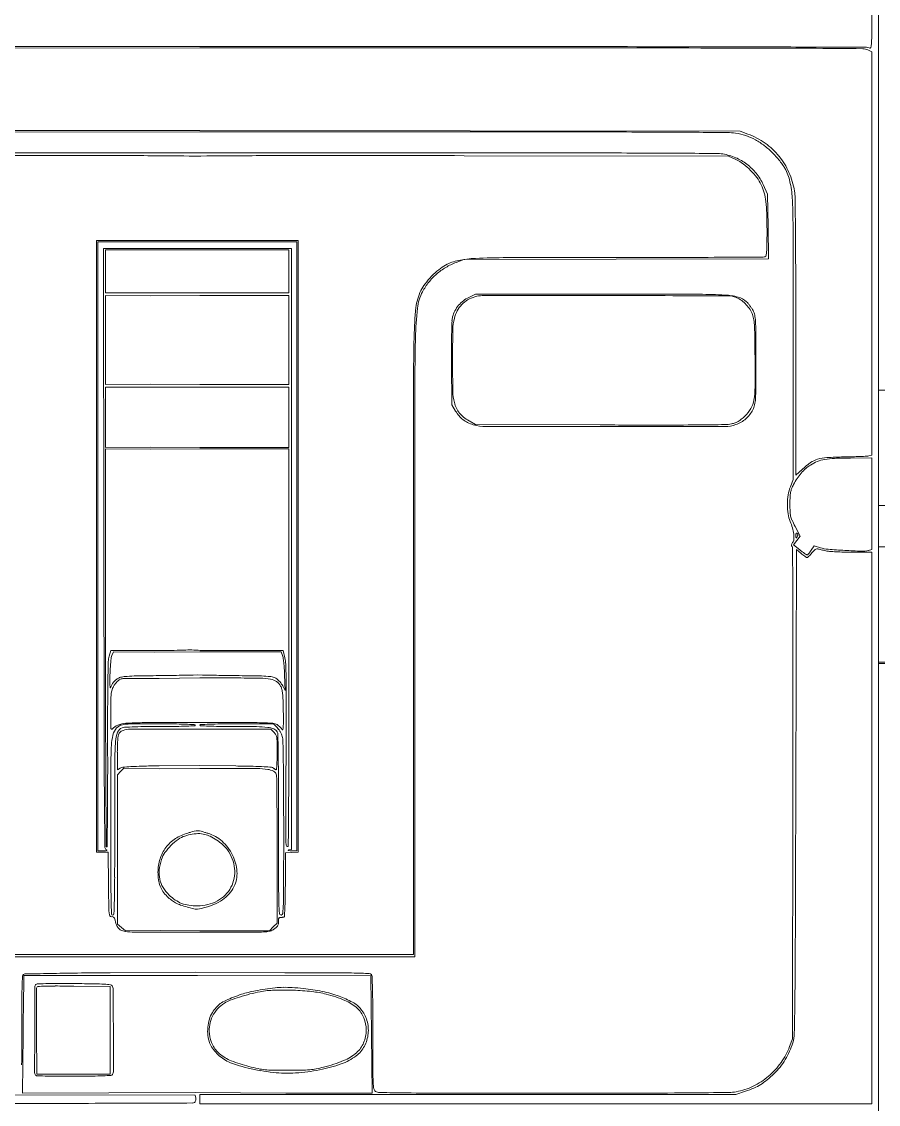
# Model space of a CAD drawing. Header units: millimetres. Extents: x 37984 to 70752, y 14140 to 37584.
# Drawn here: x 39141.8 to 39207.9, y 16595.6 to 16679.1 of the extents above; entities that cross this region are included whole.
import ezdxf

# ---------------------------------------------------------------- set-up
doc = ezdxf.new("R2010")
doc.units = ezdxf.units.MM
doc.set_wipeout_variables(frame=1)
doc.layers.add('! NO PLOT !', color=7, linetype='Continuous', true_color=0xff75dd, plot=False)
doc.layers.add('000-PI-Oprema', color=30, linetype='Continuous', lineweight=5)

# ---------------------------------------------------------------- blocks, each defined once
blk = doc.blocks.new('poveznica montaznih ploca 2100mm')
at = {"layer": '! NO PLOT !'}
blk.add_line((59570.536, 55742.166), (59570.536, 53847.739), dxfattribs=at)
blk = doc.blocks.new('C10F3TM')
at = {"layer": '000-PI-Oprema'}
for p, q in [((44838.1, 8719.722), (44838.1, 8779.558)), ((44837.297, 8771.953), (44837.595, 8771.799)), ((44837.595, 8771.799), (44837.595, 8756.245)), ((44837.595, 8756.245), (44837.595, 8740.69)), ((44837.595, 8740.69), (44837.368, 8740.64)), ((44837.595, 8740.484), (44837.595, 8736.95)), ((44837.595, 8736.95), (44837.595, 8733.416)), ((44837.595, 8733.416), (44837.328, 8733.349)), ((44837.595, 8733.21), (44837.595, 8711.943)), ((44838.1, 8659.886), (44838.1, 8719.722)), ((44837.595, 8711.943), (44837.595, 8690.675))]:
    blk.add_line(p, q, dxfattribs=at)
for centre, radius, start, end in [((44058.823, 8775.589), 778.772, 359.827659, 0.000004), ((44823.282, 8773.29), 14.31, 356.79099, 359.82772), ((44836.89, 8771.166), 0.886, 62.65558, 89.52159), ((44837.189, 8771.709), 0.448, 61.84499, 89.75161), ((44837.438, 8772.175), 0.0806, 241.84503, 344.99972), ((44835.921, 8772.581), 1.651, 344.99969, 356.79106), ((44834.362, 8798.681), 58.132, 272.30822, 272.80967), ((44837.165, 8741.562), 0.944, 272.80968, 282.42423), ((44836.868, 8735.178), 1.887, 268.23551, 284.08935)]:
    blk.add_arc(centre, radius, start, end, dxfattribs=at)
at = {"ltscale": 0.25}
blk.add_wipeout([(44735.199, 8798.188), (44835.975, 8798.188), (44835.975, 8641.371), (44735.199, 8641.371)], dxfattribs=at).dxf.layer = '000-PI-Oprema'
at = {"layer": '000-PI-Oprema'}
for p, q in [((44785.766, 8772.208), (44759.73, 8772.208)), ((44759.952, 8772.078), (44785.766, 8772.107)), ((44811.485, 8772.208), (44785.766, 8772.208)), ((44785.766, 8772.107), (44811.382, 8772.107)), ((44785.766, 8765.744), (44764.549, 8765.742)), ((44764.902, 8765.608), (44785.766, 8765.641)), ((44806.604, 8765.718), (44785.766, 8765.744)), ((44785.766, 8765.641), (44806.098, 8765.641)), ((44827.442, 8765.692), (44806.604, 8765.718)), ((44828.044, 8765.465), (44827.442, 8765.692)), ((44785.766, 8764.025), (44765.104, 8764.024)), ((44805.644, 8764.024), (44785.766, 8764.025)), ((44806.149, 8763.799), (44826.532, 8763.772)), ((44826.532, 8763.772), (44827.115, 8763.499)), ((44829.563, 8760.842), (44829.22, 8761.574)), ((44829.596, 8758.344), (44829.563, 8760.842)), ((44829.629, 8755.845), (44829.596, 8758.344)), ((44785.564, 8757.256), (44777.784, 8757.256)), ((44777.784, 8757.256), (44777.784, 8733.665)), ((44777.885, 8733.665), (44777.885, 8757.155)), ((44777.885, 8757.155), (44785.563, 8757.155)), ((44785.563, 8757.155), (44793.24, 8757.155)), ((44793.343, 8757.256), (44785.564, 8757.256)), ((44793.24, 8757.155), (44793.241, 8733.665)), ((44793.343, 8733.67), (44793.343, 8757.256)), ((44785.589, 8756.649), (44778.34, 8756.649)), ((44778.34, 8756.649), (44778.363, 8733.49)), ((44778.491, 8754.881), (44778.491, 8756.548)), ((44778.491, 8756.548), (44785.564, 8756.548)), ((44785.564, 8756.548), (44792.636, 8756.548)), ((44792.838, 8756.649), (44785.589, 8756.649)), ((44792.636, 8756.548), (44792.636, 8754.881)), ((44792.838, 8733.47), (44792.838, 8756.649)), ((44805.544, 8755.569), (44806.124, 8755.791)), ((44806.124, 8755.791), (44817.876, 8755.818)), ((44817.876, 8755.818), (44829.629, 8755.845)), ((44778.491, 8753.214), (44778.491, 8754.881)), ((44792.636, 8754.881), (44792.636, 8753.214)), ((44781.986, 8753.214), (44778.491, 8753.214)), ((44778.491, 8749.577), (44778.491, 8753.015)), ((44778.491, 8753.015), (44781.952, 8752.988)), ((44781.952, 8752.988), (44785.766, 8753.012)), ((44785.48, 8753.214), (44781.986, 8753.214)), ((44789.201, 8753.214), (44785.48, 8753.214)), ((44785.766, 8753.012), (44789.201, 8753.012)), ((44792.636, 8753.214), (44789.201, 8753.214)), ((44789.201, 8753.012), (44792.636, 8753.012)), ((44792.636, 8753.012), (44792.636, 8749.577)), ((44807.033, 8753.111), (44806.509, 8752.867)), ((44816.963, 8753.112), (44807.033, 8753.111)), ((44778.491, 8746.139), (44778.491, 8749.577)), ((44792.636, 8749.577), (44792.636, 8746.142)), ((44831.533, 8749.884), (44831.533, 8738.817)), ((44831.735, 8739.143), (44831.735, 8749.791)), ((44805.184, 8747.779), (44805.214, 8744.576)), ((44781.952, 8746.166), (44778.491, 8746.139)), ((44785.766, 8746.142), (44781.952, 8746.166)), ((44778.491, 8743.615), (44778.491, 8745.94)), ((44778.491, 8745.94), (44781.977, 8745.94)), ((44789.201, 8746.142), (44785.766, 8746.142)), ((44785.766, 8745.94), (44789.201, 8745.94)), ((44792.636, 8746.142), (44789.201, 8746.142)), ((44789.201, 8745.94), (44792.636, 8745.94)), ((44792.636, 8745.94), (44792.636, 8743.616)), ((44805.214, 8744.576), (44805.493, 8744.103)), ((44778.491, 8741.29), (44778.491, 8743.615)), ((44792.636, 8743.616), (44792.636, 8741.293)), ((44807.033, 8743.061), (44806.528, 8743.347)), ((44816.631, 8743.029), (44807.033, 8743.061)), ((44781.952, 8741.316), (44778.491, 8741.29)), ((44778.491, 8725.836), (44778.491, 8741.194)), ((44778.491, 8741.194), (44781.952, 8741.168)), ((44785.766, 8741.293), (44781.952, 8741.316)), ((44781.952, 8741.168), (44785.766, 8741.191)), ((44789.201, 8741.293), (44785.766, 8741.293)), ((44785.766, 8741.191), (44789.201, 8741.191)), ((44792.636, 8741.293), (44789.201, 8741.293)), ((44789.201, 8741.191), (44792.636, 8741.191)), ((44792.636, 8741.191), (44792.636, 8725.826)), ((44835.903, 8740.477), (44837.595, 8740.484)), ((44832.244, 8739.619), (44831.735, 8739.143)), ((44831.533, 8738.817), (44831.313, 8738.262)), ((44832.068, 8734.441), (44831.674, 8735.207)), ((44777.784, 8733.665), (44777.784, 8710.073)), ((44777.885, 8710.175), (44777.885, 8733.665)), ((44793.241, 8733.665), (44793.241, 8710.175)), ((44793.343, 8710.085), (44793.343, 8733.67)), ((44831.551, 8733.781), (44831.81, 8734.111)), ((44832.037, 8733.394), (44831.551, 8733.781)), ((44831.81, 8734.111), (44832.068, 8734.441)), ((44833.146, 8733.707), (44832.921, 8733.358)), ((44833.628, 8733.556), (44833.146, 8733.707)), ((44792.838, 8710.29), (44792.838, 8733.47)), ((44831.732, 8714.699), (44831.786, 8733.418)), ((44831.786, 8733.418), (44832.14, 8733.116)), ((44836.055, 8733.212), (44837.595, 8733.21)), ((44802.234, 8726.925), (44802.234, 8702.193)), ((44802.335, 8701.991), (44802.336, 8726.719)), ((44778.903, 8725.632), (44778.773, 8725.203)), ((44782.132, 8725.632), (44778.903, 8725.632)), ((44778.98, 8725.255), (44779.094, 8725.534)), ((44779.094, 8725.534), (44782.253, 8725.508)), ((44782.253, 8725.508), (44785.766, 8725.531)), ((44785.766, 8725.531), (44788.9, 8725.531)), ((44788.99, 8725.632), (44785.78, 8725.632)), ((44788.9, 8725.531), (44792.035, 8725.531)), ((44792.2, 8725.632), (44788.99, 8725.632)), ((44792.035, 8725.531), (44792.145, 8725.254)), ((44792.327, 8725.064), (44792.2, 8725.632)), ((44792.302, 8723.763), (44792.349, 8722.551)), ((44782.634, 8723.478), (44785.766, 8723.511)), ((44785.766, 8723.511), (44788.446, 8723.511)), ((44792.349, 8722.551), (44792.164, 8722.897)), ((44782.653, 8719.571), (44785.463, 8719.571)), ((44785.463, 8719.571), (44788.504, 8719.571)), ((44788.504, 8719.571), (44791.231, 8719.571)), ((44788.602, 8719.975), (44791.439, 8719.975)), ((44791.231, 8719.571), (44791.479, 8719.323)), ((44791.439, 8719.975), (44791.725, 8719.689)), ((44779.401, 8716.431), (44779.401, 8717.795)), ((44779.628, 8716.561), (44779.401, 8716.431)), ((44779.401, 8716.044), (44779.65, 8716.293)), ((44779.65, 8716.293), (44779.9, 8716.543)), ((44779.9, 8716.543), (44782.656, 8716.516)), ((44785.766, 8716.756), (44782.634, 8716.742)), ((44782.656, 8716.516), (44785.774, 8716.54)), ((44788.539, 8716.724), (44785.766, 8716.756)), ((44785.774, 8716.54), (44788.402, 8716.54)), ((44779.401, 8710.289), (44779.401, 8716.044)), ((44831.51, 8714.608), (44831.483, 8695.676)), ((44785.766, 8711.51), (44786.144, 8711.442)), ((44779.401, 8704.535), (44779.401, 8710.289)), ((44791.727, 8710.26), (44791.727, 8704.602)), ((44792.611, 8710.246), (44792.838, 8710.29)), ((44777.784, 8710.073), (44778.237, 8710.073)), ((44778.314, 8710.182), (44777.885, 8710.175)), ((44778.237, 8710.073), (44778.69, 8710.073)), ((44778.69, 8710.073), (44778.717, 8707.573)), ((44792.361, 8707.548), (44792.383, 8710.023)), ((44792.383, 8710.023), (44792.863, 8710.054)), ((44793.241, 8710.175), (44792.812, 8710.188)), ((44792.863, 8710.054), (44793.343, 8710.085)), ((44784.802, 8705.84), (44785.412, 8705.676)), ((44779.713, 8704.271), (44779.401, 8704.535)), ((44791.727, 8704.602), (44791.431, 8704.307)), ((44780.026, 8704.008), (44779.713, 8704.271)), ((44782.719, 8704.035), (44780.026, 8704.008)), ((44782.603, 8703.907), (44785.337, 8703.915)), ((44785.766, 8704.012), (44782.719, 8704.035)), ((44785.337, 8703.915), (44788.453, 8703.907)), ((44788.451, 8704.012), (44785.766, 8704.012)), ((44791.136, 8704.012), (44788.451, 8704.012)), ((44791.431, 8704.307), (44791.136, 8704.012)), ((44768.795, 8701.991), (44785.565, 8701.991)), ((44785.564, 8702.193), (44768.893, 8702.193)), ((44802.234, 8702.193), (44785.564, 8702.193)), ((44785.565, 8701.991), (44802.335, 8701.991)), ((44785.412, 8700.829), (44778.845, 8700.778)), ((44792.32, 8700.778), (44785.412, 8700.829)), ((44785.589, 8700.552), (44798.95, 8700.526)), ((44798.95, 8700.526), (44799.001, 8696.005)), ((44776.039, 8699.745), (44778.845, 8699.718)), ((44778.845, 8699.718), (44778.845, 8696.333)), ((44773.187, 8692.948), (44773.16, 8696.231)), ((44778.845, 8696.333), (44778.845, 8692.948)), ((44772.076, 8691.482), (44772.129, 8696.004)), ((44799.001, 8696.005), (44799.051, 8691.483)), ((44831.483, 8695.676), (44831.255, 8695.078)), ((44776.016, 8692.948), (44773.187, 8692.948)), ((44778.845, 8692.948), (44776.016, 8692.948)), ((44764.549, 8691.382), (44785.412, 8691.332)), ((44778.744, 8691.508), (44772.076, 8691.482)), ((44785.412, 8691.534), (44778.744, 8691.508)), ((44792.408, 8691.483), (44785.412, 8691.534)), ((44785.412, 8691.332), (44785.446, 8691.091)), ((44785.766, 8691.029), (44785.766, 8691.382)), ((44785.766, 8691.382), (44806.434, 8691.382)), ((44785.766, 8690.675), (44785.766, 8691.029)), ((44799.051, 8691.483), (44792.408, 8691.483)), ((44806.434, 8691.382), (44827.103, 8691.382)), ((44827.103, 8691.382), (44827.855, 8691.635)), ((44811.68, 8690.675), (44785.766, 8690.675)), ((44837.595, 8690.675), (44811.68, 8690.675))]:
    blk.add_line(p, q, dxfattribs=at)
for centre, radius, start, end in [((44811.371, -16370.476), 25142.583, 89.9660559, 89.999975), ((44811.48, -2934.635), 11706.844, 89.94314, 89.9999774), ((44820.533, 6186.714), 2585.49, 89.768738, 89.943146), ((44825.547, 7556.569), 1215.534, 89.659181, 89.966057), ((44747.268, -11968.007), 20740.359, 89.7515869, 89.7687756), ((44822.583, 7058.069), 1714.043, 89.521507, 89.659246), ((44805.851, 2103.934), 6661.706, 89.920639, 89.9978737), ((44812.623, 6992.938), 1772.698, 89.71393, 89.920654), ((44799.872, 4439.818), 4325.85, 89.647647, 89.713881), ((44826.45, 8761.508), 4.078, 80.99777, 89.64762), ((44826.348, 8760.866), 4.728, 71.24778, 80.99776), ((44825.97, 8759.968), 5.875, 54.70735, 69.33364), ((44826.288, 8760.688), 4.916, 61.77796, 71.24768), ((44826.144, 8760.421), 5.219, 52.60079, 61.77787), ((44825.549, 8759.642), 6.2, 44.53527, 52.60079), ((44826.213, 8760.311), 5.454, 39.24332, 54.70732), ((44770.516, -7230.305), 15994.122, 89.9769073, 90.019077), ((44776.657, 8006.311), 757.505, 89.590036, 89.976896), ((44769.718, 7036.615), 1727.225, 89.481149, 89.590011), ((44847.775, -179.544), 8943.531, 90.3755368, 90.3998681), ((44793.855, 8005.529), 758.28, 89.967415, 90.354963), ((44785.001, -7531.665), 16295.477, 89.9256418, 89.9673532), ((44805.481, 3310.078), 5453.946, 89.911657, 89.998288), ((44810.799, 6759.698), 2004.322, 89.728737, 89.911625), ((44786.692, 1667.495), 7096.582, 89.6858969, 89.7287541), ((44825.578, 8760.679), 3.292, 80.69895, 89.68588), ((44825.421, 8759.722), 4.262, 66.9918, 80.69891), ((44824.835, 8758.939), 7.202, 40.97094, 44.53537), ((44826.208, 8760.307), 5.461, 23.79004, 39.24331), ((44825.484, 8759.869), 4.102, 52.88664, 66.99176), ((44825.775, 8760.639), 3.158, 52.98916, 64.89185), ((44824.346, 8758.744), 5.532, 45.16605, 52.98916), ((44825.482, 8759.866), 4.105, 38.78745, 52.88663), ((44824.392, 8758.555), 7.788, 37.60975, 40.97093), ((44825.193, 8759.172), 6.777, 34.11075, 37.60964), ((44829.031, 8761.772), 2.141, 25.85336, 34.11069), ((44824.394, 8758.792), 5.464, 37.30982, 45.16612), ((44825.349, 8759.759), 4.276, 25.11274, 38.78743), ((44826.455, 8760.363), 2.873, 24.59908, 37.30982), ((44827.015, 8760.794), 4.382, 11.36055, 25.85331), ((44825.801, 8760.127), 5.906, 9.21747, 23.79012), ((44825.429, 8759.893), 4.001, 15.1591, 24.59908), ((44822.931, 8759.974), 8.547, 2.56993, 11.36052), ((44824.577, 8759.662), 4.884, 7.03, 15.15915), ((44775.872, 8757.862), 55.654, 0.11386, 2.56992), ((44828.013, 8760.486), 3.665, 0.70342, 9.21755), ((43948.068, 8749.681), 883.677, 0.527254, 0.703496), ((44819.918, 8759.088), 9.578, 1.58947, 7.02994), ((44778.295, 8757.933), 51.217, 0.01775, 1.58947), ((44720.467, 8757.915), 109.045, 359.46137, 0.01782), ((40771.269, 8749.903), 4060.264, 359.99973, 0.113863), ((44285.842, 8752.789), 545.888, 0.1645, 0.5273), ((44827.496, 8756.549), 1.995, 347.134, 355.31969), ((44822.543, 8756.955), 6.965, 355.3196, 359.46141), ((44806.286, 8752.446), 3.307, 118.27699, 129.30456), ((44806.429, 8752.18), 3.609, 101.43739, 118.27696), ((44807.459, 8750.558), 5.365, 110.90928, 120.54373), ((44807.398, 8747.389), 8.497, 92.55635, 101.43733), ((44809.572, 8698.699), 57.235, 90.11168, 92.55628), ((44817.808, 4471.774), 4284.168, 90.000028, 90.11164), ((44817.805, 10927.247), 2171.304, 270.000028, 270.115536), ((44819.908, 9883.473), 1127.528, 270.11562, 270.304238), ((44767.812, 19690.891), 10935.085, 270.3043365, 270.3217544), ((44829.217, 8756.357), 0.379, 270.32184, 290.9936), ((44829.302, 8756.137), 0.143, 290.99358, 347.13402), ((44807.099, 8751.131), 4.687, 131.03496, 141.64589), ((44808.319, 8749.962), 6.517, 129.30458, 135.94262), ((44807.166, 8751.054), 4.789, 120.54366, 131.03497), ((44805.673, 8751.99), 3.183, 142.58826, 153.91123), ((44807.25, 8751.012), 4.878, 141.64593, 151.94261), ((44808.299, 8749.981), 6.489, 135.94267, 142.58826), ((43201.024, 8749.674), 1630.711, 0.004098, 0.164526), ((44806.344, 8751.661), 3.93, 153.9112, 173.87147), ((44806.073, 8751.639), 3.545, 151.94263, 173.7371), ((44807.398, 8750.957), 2.107, 114.96633, 128.2877), ((44807.731, 8750.456), 2.574, 106.91903, 120.6024), ((44807.553, 8751.04), 1.963, 90.01742, 106.91899), ((44812.658, -8065.227), 16818.23, 89.9853081, 90.0173938), ((44817.325, 5081.098), 3672.014, 89.891293, 90.005655), ((44813.019, -6699.935), 15452.938, 89.950514, 89.9853498), ((44824.219, 8714.462), 38.644, 86.94529, 89.89127), ((44826.018, 8748.186), 4.872, 74.99961, 86.94526), ((44826.364, 8750.674), 2.324, 74.45091, 89.95049), ((44826.577, 8751.441), 1.527, 58.98033, 74.45094), ((44826.887, 8751.427), 1.516, 46.49587, 74.99954), ((44828.827, 8749.247), 26.542, 173.87147, 178.7434), ((44828.837, 8749.141), 26.446, 173.73709, 178.68965), ((44807.64, 8750.654), 2.496, 140.06073, 151.80752), ((44807.517, 8750.828), 2.145, 136.39676, 152.11056), ((44807.632, 8750.661), 2.484, 128.28762, 140.0607), ((44807.503, 8750.842), 2.125, 120.60243, 136.39675), ((44826.089, 8750.629), 2.476, 48.20682, 58.98034), ((44825.959, 8750.483), 2.671, 37.80405, 48.20686), ((44826.795, 8751.331), 1.649, 40.12735, 46.49586), ((44825.115, 8749.915), 3.847, 36.74531, 40.12734), ((44826.241, 8750.702), 2.313, 26.2185, 37.80414), ((44825.007, 8749.834), 3.981, 33.38916, 36.74531), ((44826.399, 8750.751), 2.315, 28.35145, 33.38923), ((44806.564, 8751.024), 1.351, 164.92932, 177.84705), ((44807.338, 8750.815), 2.153, 151.80757, 164.9293), ((44808.979, 8750.324), 3.701, 165.45815, 179.00152), ((44807.978, 8750.584), 2.667, 152.11053, 165.45817), ((44826.649, 8750.903), 1.858, 13.75891, 26.21854), ((44827.308, 8751.242), 1.281, 11.70957, 28.35149), ((44825.775, 8750.689), 2.758, 4.49168, 13.75891), ((44825.437, 8750.854), 3.192, 3.29414, 11.70963), ((44855.501, 8749.184), 50.322, 177.84708, 178.79773), ((44939.776, 8748.044), 134.517, 179.00145, 180.01535), ((44816.652, 8749.973), 11.91, 0.95057, 4.49163), ((44813.261, 8750.153), 15.388, 0.2451, 3.2942), ((45014.702, 8745.17), 212.462, 178.74343, 179.96153), ((45009.616, 8745.006), 207.272, 178.68965, 179.95565), ((44858.314, 8749.125), 53.136, 178.79777, 179.96705), ((44476.303, 8744.326), 352.306, 0.64505, 0.95055), ((44324.569, 8748.062), 504.084, 359.99994, 0.24517), ((44941.625, 8749.078), 136.448, 179.9671, 180.54532), ((44939.579, 8748.044), 134.321, 180.01527, 181.03055), ((44706.154, 8746.913), 122.44, 359.56242, 0.64507), ((44288.708, 8748.062), 539.946, 359.76509, 360), ((44783.871, 9511.674), 765.737, 269.858256, 270.141744), ((72165.221, 8726.934), 27362.987, 179.9615161, 180.0000189), ((44808.995, 8745.695), 3.716, 181.03048, 194.54188), ((44822.243, 8746.027), 6.347, 350.2371, 359.56246), ((44814.73, 8745.905), 13.92, 356.48321, 359.76512), ((70712.22, 8725.136), 25909.883, 179.9557058, 179.9965004), ((44807.956, 8745.426), 2.642, 194.54188, 204.87904), ((44826.558, 8745.284), 1.969, 329.92067, 350.23708), ((44826.794, 8744.993), 1.808, 333.78358, 347.04214), ((44825.784, 8745.226), 2.845, 347.04212, 356.48324), ((44807.901, 8745.519), 2.794, 210.44906, 219.84351), ((44807.204, 8745.077), 1.813, 204.87905, 218.58503), ((44807.236, 8744.964), 1.928, 219.84352, 232.25105), ((44807.301, 8745.154), 1.937, 218.58502, 231.77985), ((44824.699, 8746.901), 4.454, 309.4527, 314.0708), ((44825.889, 8745.672), 2.742, 314.07089, 329.92063), ((44826.412, 8745.184), 2.236, 311.21712, 322.47538), ((44826.422, 8745.176), 2.223, 322.4753, 333.78364), ((44807.267, 8745.003), 1.978, 232.25098, 244.47957), ((44808.192, 8746.286), 3.378, 231.77988, 240.48122), ((44807.742, 8745.999), 3.082, 244.47958, 253.25049), ((44807.834, 8746.304), 3.4, 253.25056, 269.91597), ((44815.772, 14163.879), 5420.981, 269.916047, 270.01322), ((44822.544, 10537.479), 1794.46, 269.811213, 269.95812), ((44815.563, 15063.045), 6320.146, 270.0132386, 270.0971196), ((44821.467, 9065.011), 321.992, 269.95813, 270.48204), ((44821.486, 9062.702), 319.682, 270.48211, 270.85453), ((44826.215, 8745.68), 2.625, 270.85452, 282.20377), ((44826.272, 8745.412), 2.505, 270.09709, 289.6397), ((44826.24, 8745.566), 2.508, 282.20375, 289.11863), ((44826.6, 8744.526), 1.408, 289.11864, 299.77485), ((44826.279, 8745.392), 2.483, 289.63971, 300.10472), ((44826.478, 8744.739), 1.653, 299.7748, 309.45272), ((44826.375, 8745.227), 2.292, 300.10475, 311.21715), ((44833.964, 8738.533), 1.93, 106.51941, 124.71353), ((44834.485, 8737.431), 2.983, 100.10917, 111.48974), ((44834.334, 8737.285), 3.232, 93.58092, 106.51944), ((44834.952, 8734.811), 5.644, 92.39829, 100.10923), ((44835.886, 8712.488), 28.078, 90.94434, 93.58097), ((44836.034, 8708.985), 31.492, 90.2383, 92.39828), ((44834.311, 8808.017), 67.465, 270.94435, 271.51731), ((44834.936, 8784.436), 43.875, 271.51728, 272.30819), ((44835.063, 8736.799), 3.846, 131.85621, 139.17681), ((44835.975, 8735.63), 5.462, 124.71351, 133.0878), ((44834.286, 8737.667), 2.681, 122.26302, 131.85629), ((44834.568, 8737.22), 3.209, 111.48976, 122.26305), ((44835.947, 8736.135), 4.953, 146.08319, 152.33101), ((44835.432, 8736.48), 4.333, 139.17678, 146.08319), ((44834.068, 8737.172), 2.962, 158.42062, 171.03562), ((44833.578, 8737.416), 2.287, 169.47232, 177.9004), ((44832.758, 8737.569), 1.452, 158.1606, 169.47237), ((44834.684, 8736.797), 3.527, 152.331, 158.16062), ((44835.92, 8736.88), 4.837, 171.03556, 179.77191), ((44847.22, 8736.916), 15.938, 177.90035, 179.91138), ((44835.798, 8736.88), 4.715, 179.77186, 188.59083), ((44833.575, 8736.545), 2.467, 188.59087, 202.91104), ((44847.354, 8736.916), 16.071, 179.91144, 182.06249), ((44833.109, 8736.403), 1.818, 182.0625, 192.75049), ((44827.492, 8733.974), 4.137, 15.62665, 22.91107), ((44832.907, 8736.357), 1.611, 192.75046, 204.37199), ((44841.361, 8740.187), 10.891, 204.37198, 207.20592), ((44828.54, 8734.267), 3.048, 6.46855, 15.62664), ((44829.344, 8734.358), 2.24, 356.15704, 6.46859), ((44832.153, 8734.529), 0.417, 169.56744, 179.99997), ((44833.63, 8734.529), 1.895, 179.99995, 184.69823), ((44831.887, 8734.578), 0.148, 146.91741, 169.56734), ((44831.812, 8734.627), 0.0576, 106.71783, 146.91741), ((44831.808, 8734.639), 0.0449, 58.28256, 106.71774), ((44830.715, 8734.913), 1.239, 332.66398, 339.00638), ((44831.782, 8734.597), 0.0943, 29.33549, 58.28247), ((44831.715, 8734.56), 0.171, 10.80626, 29.33557), ((44831.651, 8734.554), 0.237, 339.00638, 354.27462), ((44831.675, 8734.552), 0.213, 354.2747, 10.80629), ((44831.601, 8733.758), 0.194, 171.56332, 193.17766), ((44831.691, 8733.745), 0.285, 154.16746, 171.56335), ((44831.556, 8733.747), 0.148, 193.17762, 219.69025), ((44831.948, 8733.62), 0.571, 143.82505, 154.16747), ((44831.299, 8733.534), 0.187, 0.21542, 39.6902), ((44831.1, 8734.24), 0.48, 323.8251, 356.15702), ((44831.795, 8734.378), 0.0533, 184.69821, 246.34552), ((44831.787, 8734.36), 0.0327, 246.34536, 332.66391), ((72538.995, 8761.991), 27760.646, 180.0588236, 180.0888466), ((21747.265, 8646.725), 23084.384, 0.202858, 0.2154631), ((44836.629, 8739.163), 7.374, 231.47281, 233.35826), ((44834.547, 8735.933), 3.705, 229.48334, 232.32896), ((44834.98, 8736.946), 4.61, 233.35822, 236.03862), ((44833.876, 8735.064), 2.607, 232.32884, 236.03189), ((44835.59, 8737.851), 5.702, 236.0386, 237.83513), ((44833.825, 8734.988), 2.516, 236.03191, 239.19856), ((44832.599, 8732.932), 0.123, 239.19856, 267.67448), ((44832.607, 8733.108), 0.0986, 237.83512, 270.82769), ((44832.598, 8732.894), 0.0838, 267.67437, 307.8055), ((44832.608, 8733.077), 0.0675, 270.82764, 313.66814), ((44831.658, 8734.105), 1.617, 307.80551, 312.46416), ((44831.635, 8734.096), 1.476, 313.66835, 318.22987), ((44831.525, 8734.194), 1.624, 318.22995, 323.36783), ((44831.532, 8734.242), 1.803, 312.46424, 317.62205), ((44830.81, 8734.725), 2.515, 323.36781, 327.06972), ((44830.856, 8734.859), 2.718, 317.6221, 321.41359), ((44834.555, 8731.907), 2.014, 135.66371, 141.41362), ((44833.674, 8732.768), 0.783, 124.01613, 135.66372), ((44833.478, 8733.059), 0.432, 108.02946, 124.01605), ((44833.392, 8733.325), 0.152, 73.17861, 108.02933), ((44834.094, 8735.649), 2.276, 253.17859, 255.62273), ((44837.725, 8749.812), 16.897, 255.62273, 256.18011), ((44834.452, 8736.192), 2.762, 252.63467, 265.17473), ((44838.189, 8751.701), 18.842, 256.18012, 256.75652), ((44838.353, 8752.396), 19.556, 256.75649, 257.31707), ((44834.469, 8735.138), 1.867, 257.3171, 265.56917), ((44838.07, 8779.043), 45.766, 265.17464, 266.79379), ((44835.907, 8753.69), 20.474, 265.56914, 266.99395), ((44835.998, 8755.44), 22.227, 266.99392, 268.53791), ((44836.096, 8759.274), 26.062, 268.5379, 269.90816), ((44838.403, 8784.987), 51.719, 266.79377, 268.23555), ((43078.334, 8722.25), 1753.181, 0.007077, 0.202799), ((47594.859, 8725.834), 2816.368, 179.999953, 180.120274), ((44782.132, 8884.753), 159.12, 269.99998, 270.50075), ((44783.131, 8770.527), 44.89, 270.50075, 271.78507), ((44784.989, 8717.714), 7.958, 84.29445, 93.31008), ((38460.677, 8725.824), 6331.958, 359.9278308, 0.0000235), ((44882.378, 8721.747), 103.719, 178.3252, 179.09938), ((44780.331, 8724.731), 1.628, 163.13337, 178.32517), ((44790.595, 8723.553), 11.761, 174.39573, 176.61255), ((44790.134, 8723.598), 11.298, 172.45983, 174.39569), ((44779.639, 8724.988), 0.711, 157.89993, 172.4598), ((44791.451, 8724.979), 0.747, 7.82841, 21.61865), ((44780.209, 8723.433), 12.094, 6.01954, 7.82845), ((44779.779, 8723.388), 12.526, 3.93817, 6.01955), ((44789.707, 8724.478), 2.684, 2.12061, 12.61444), ((44738.138, 8722.569), 54.289, 0.942, 2.12067), ((44800.661, 8723.17), 21.835, 178.44239, 179.62817), ((44794.02, 8723.35), 15.191, 176.61261, 178.44237), ((44780.399, 8720.126), 3.52, 94.07621, 101.15572), ((44781.141, 8709.721), 13.952, 90.99349, 94.07628), ((44785.787, 8441.784), 281.929, 90.64704, 90.99357), ((44779.85, 8967.543), 243.864, 270.64704, 271.01397), ((44785.608, 8680.148), 43.594, 88.10842, 91.89734), ((44791.305, 8960.465), 236.786, 268.96973, 269.34238), ((44784.938, 8405.726), 317.99, 89.02682, 89.34241), ((44790.142, 8712.091), 11.58, 85.55267, 89.02682), ((44790.845, 8721.133), 2.512, 76.47539, 85.55271), ((44776.116, 8723.135), 16.198, 2.22165, 3.9382), ((44928.044, 8721.029), 149.39, 179.09943, 179.91073), ((44786.387, 8723.262), 7.561, 179.6281, 182.24366), ((44781.783, 8723.082), 2.953, 182.24363, 186.33778), ((44780.749, 8722.08), 1.993, 153.01123, 160.24964), ((44779.913, 8722.506), 1.054, 141.35274, 153.0113), ((44780.61, 8722.061), 1.703, 148.02125, 157.32349), ((44779.926, 8722.495), 1.071, 129.80414, 141.35274), ((44780.371, 8722.21), 1.421, 137.36816, 148.02117), ((44780.592, 8721.695), 2.112, 122.85559, 129.80413), ((44780.224, 8722.345), 1.222, 125.87297, 137.36809), ((44779.869, 8722.816), 0.778, 101.15565, 122.85564), ((44779.992, 8722.666), 0.826, 110.46002, 125.87292), ((44779.828, 8723.105), 0.357, 90.97746, 110.46001), ((44783.306, 8519.294), 204.198, 90.7517, 90.97745), ((44781.653, 8645.249), 78.232, 90.06986, 90.75168), ((44781.727, 8584.341), 139.14, 89.62681, 90.06982), ((44788.446, 8601.02), 122.491, 89.0833, 90.00003), ((44790.322, 8718.271), 5.225, 80.03962, 89.08331), ((44791.021, 8722.252), 1.183, 56.0693, 80.03955), ((44791.262, 8722.864), 0.731, 53.71661, 76.47548), ((44791.135, 8722.42), 0.981, 28.47751, 56.06931), ((44791.061, 8722.59), 1.071, 45.06825, 53.71672), ((44790.177, 8721.704), 2.322, 40.22088, 45.06829), ((44790.129, 8721.664), 2.384, 35.40689, 40.22086), ((44791.1, 8722.401), 1.02, 13.51298, 28.47751), ((44790.961, 8722.256), 1.363, 28.09041, 35.40689), ((44697.493, 8721.9), 94.939, 359.94257, 0.94203), ((44778.861, 8722.758), 0.0133, 186.33784, 340.24968), ((44813.093, 8720.733), 34.206, 177.58256, 179.74988), ((44780.493, 8722.11), 1.577, 157.32349, 177.5826), ((44789.574, 8722.034), 2.589, 6.05135, 13.51298), ((44785.421, 8721.594), 6.766, 1.78981, 6.05143), ((39728.201, 8721.838), 5103.313, 359.918829, 0.007065), ((45948.653, 8719.439), 1170, 179.910708, 180.088783), ((44737.856, 8720.108), 54.354, 0.87149, 1.78983), ((44234.681, 8722.364), 557.751, 359.67289, 359.94264), ((44820.49, 8720.701), 41.603, 179.74987, 181.49117), ((44728.331, 8719.963), 63.88, 0.17587, 0.87144), ((46171.036, 8722.844), 1392.542, 180.120234, 180.323978), ((44778.97, 8719.62), 0.0688, 181.49109, 322.282), ((44779.749, 8719.018), 0.915, 110.19902, 142.28198), ((44780.084, 8718.952), 1.022, 128.18856, 161.37976), ((44779.975, 8719.125), 0.59, 110.81682, 159.50128), ((44780.248, 8717.661), 2.361, 94.38536, 110.19906), ((44779.892, 8719.197), 0.71, 104.9716, 128.18854), ((44780.284, 8718.344), 1.209, 90.87393, 118.63106), ((44780.213, 8717.997), 1.953, 94.05741, 104.97156), ((44779.979, 8719.115), 0.6, 92.42471, 110.81671), ((44783.344, 8639.648), 80.138, 91.85745, 92.42468), ((44781.399, 8702.648), 17.418, 90.25898, 94.38543), ((44780.79, 8709.852), 10.118, 90.2863, 94.0574), ((44782.653, 8563.014), 156.556, 90.00006, 90.87393), ((44782.54, 8359.599), 360.376, 90.00001, 90.28626), ((44782.328, 8670.984), 48.786, 90.75624, 91.85746), ((44786.943, 7476.255), 1243.824, 90.064435, 90.259012), ((44782.747, 8639.207), 80.566, 89.99998, 90.75629), ((44782.54, 8607.614), 112.361, 89.39311, 89.99998), ((44782.747, 8841.121), 121.348, 269.99996, 270.5626), ((44783.346, 8683.642), 36.328, 87.98505, 89.39313), ((44783.649, 8749.291), 29.514, 270.5626, 272.17121), ((44781.791, 8639.459), 80.538, 87.47922, 87.98503), ((44782.959, 8767.498), 47.734, 272.1712, 272.91581), ((44785.329, 8719.822), 0.0975, 31.71747, 87.4792), ((44785.385, 8719.857), 0.0314, 272.91577, 31.71751), ((44787.086, 7349.121), 1370.958, 89.917068, 90.064433), ((44785.813, 8719.874), 0.0474, 92.53845, 180.00002), ((44785.813, 8719.874), 0.0471, 180.00009, 267.20474), ((44788.864, 8782.372), 62.62, 267.20469, 267.78475), ((44789.32, 8640.758), 79.24, 92.03979, 92.53849), ((44787.575, 8749.033), 29.256, 267.78465, 269.37631), ((44787.724, 8685.589), 34.381, 90.5703, 92.0398), ((44788.377, 8822.743), 102.97, 269.37622, 270.00005), ((44788.602, 8597.312), 122.663, 90.00004, 90.57025), ((44788.377, 8605.248), 114.525, 89.11698, 90.00001), ((44788.987, 8662.099), 57.979, 88.45441, 89.91704), ((44790.02, 8711.832), 7.928, 82.9058, 89.11697), ((44790.051, 8701.545), 18.518, 85.85287, 88.45444), ((44790.748, 8717.68), 2.035, 68.879, 82.9058), ((44791.336, 8719.259), 0.757, 59.42898, 85.85296), ((44791.307, 8719.126), 0.484, 28.15502, 68.879), ((44791.142, 8718.932), 1.138, 52.10587, 59.42898), ((44790.929, 8718.893), 1.125, 35.75273, 45.00006), ((44790.901, 8718.623), 1.53, 46.24022, 52.1058), ((44790.067, 8718.273), 2.187, 30.12956, 35.75281), ((44790.998, 8718.723), 1.39, 40.21869, 46.24023), ((44791.69, 8719.308), 0.484, 26.9958, 40.21873), ((44792.144, 8719.54), 0.0256, 206.99576, 345.80415), ((44791.163, 8719.788), 1.038, 345.80413, 356.64465), ((44785.2, 8720.138), 7.011, 356.6446, 0.17581), ((45520.231, 8720.093), 741.849, 180.088851, 180.4984), ((44782.062, 8718.286), 3.108, 161.37974, 175.86679), ((44800.227, 8717.047), 21.02, 175.71962, 179.80506), ((44781.855, 8718.422), 2.597, 159.50131, 175.7196), ((44793.766, 8717.795), 14.366, 175.11209, 180.00005), ((44779.938, 8718.978), 0.487, 118.631, 175.11213), ((44790.887, 8718.731), 0.836, 28.75497, 44.99994), ((44791.056, 8718.824), 0.644, 8.99848, 28.75494), ((44789.342, 8718.552), 2.379, 0.7897, 8.99851), ((44791.361, 8719.155), 0.423, 1.01159, 28.15492), ((44265.218, 8709.865), 526.647, 0.82484, 1.01162), ((44790.059, 8718.268), 2.197, 24.51373, 30.12966), ((44790.993, 8718.694), 1.17, 15.517, 24.51377), ((44790.716, 8718.617), 1.458, 1.27554, 15.51696), ((44553.039, 8713.325), 239.193, 0.89342, 1.27547), ((54304.83, 8664.875), 9512.561, 179.672913, 179.7088948), ((44800.97, 8716.92), 22.066, 175.8668, 179.80194), ((44731.601, 8717.757), 60.125, 359.99996, 0.78972), ((44769.748, 8717.757), 21.979, 358.68248, 0.00004), ((44178.545, 8718.621), 614.086, 359.527745, 359.927898), ((44176.518, 8716.694), 602.137, 359.827881, 0.088692), ((46210.98, 8712.046), 1432.085, 179.801957, 179.999971), ((46255.385, 8712.098), 1476.186, 179.805148, 179.999953), ((44780.59, 8717.507), 11.134, 356.49083, 358.68244), ((44584.443, 8714.46), 207.389, 0.22008, 0.82489), ((44604.853, 8714.133), 187.373, 0.2428, 0.89345), ((44779.883, 8716.114), 0.515, 95.21557, 119.73471), ((44781.614, 8697.151), 19.557, 93.43396, 95.2156), ((44782.079, 8689.403), 27.319, 91.60287, 93.434), ((44785.081, 8582.14), 134.624, 91.04162, 91.60289), ((44788.401, 8597.894), 118.646, 89.13527, 89.99998), ((44786.786, 8567.056), 149.677, 88.81468, 89.32896), ((44789.372, 8692.011), 24.696, 86.86577, 88.8147), ((44790.094, 8710.002), 6.525, 81.98796, 89.13524), ((44789.611, 8696.38), 20.321, 85.2393, 86.86579), ((44790.804, 8715.052), 1.425, 63.59462, 81.988), ((44791.279, 8716.405), 0.226, 44.96418, 85.2393), ((44791.233, 8715.915), 0.461, 20.99361, 63.59465), ((44791.882, 8717.007), 0.626, 224.9641, 231.61519), ((44791.857, 8716.976), 0.586, 231.61518, 238.60768), ((44791.802, 8716.886), 0.481, 238.60748, 245.95098), ((44791.646, 8716.536), 0.0971, 245.95109, 270), ((44791.646, 8716.471), 0.0327, 270.00002, 355.65908), ((44767.1, 8718.334), 24.649, 355.65909, 356.4908), ((44791.303, 8715.942), 0.386, 0.68835, 20.99361), ((43457.504, 8699.917), 1334.282, 0.617754, 0.688343), ((44020.213, 8712.293), 771.624, 359.992497, 0.220076), ((79593.446, 8911.848), 34815.486, 180.3240043, 180.3313381), ((44474.882, 8715.797), 303.772, 359.39263, 359.82785), ((44068.042, 8711.857), 724.189, 0.004768, 0.242889), ((28429.176, 8761.512), 16402.623, 359.7959124, 359.8364779), ((45808.687, 8722.602), 1030.317, 180.498353, 180.676428), ((44510.804, 8711.274), 280.921, 0.23779, 0.61777), ((44904.106, 8712.638), 111.716, 179.70891, 180.56857), ((42424.115, 8733.08), 2368.576, 359.455127, 359.527778), ((41219.075, 8750.314), 3559.761, 359.359364, 359.392596), ((46491.64, 8712.047), 1712.745, 180.000019, 180.131111), ((43041.011, 8712.098), 1738.187, 359.869871, 0.000047), ((44266.551, 8710.26), 525.175, 359.99997, 0.23787), ((47698.598, 8711.811), 2906.761, 179.992477, 180.082317), ((42117.578, 8711.693), 2674.653, 359.911078, 0.004814), ((44785.479, 8708.666), 2.928, 123.05797, 142.68294), ((44785.739, 8708.266), 3.405, 105.53133, 123.05801), ((44785.162, 8709.533), 1.871, 107.06608, 125.13266), ((44785.782, 8707.795), 3.716, 90.25985, 108.34144), ((44783.637, 8715.832), 4.448, 285.53136, 288.72666), ((44785.583, 8710.355), 1.367, 65.79204, 112.2788), ((44787.597, 8715.875), 4.514, 251.2104, 254.32664), ((44785.866, 8709.897), 1.57, 63.38616, 79.79371), ((44785.635, 8708.884), 2.747, 47.89764, 74.3266), ((44784.594, 8707.359), 4.409, 55.79338, 63.38619), ((44832.331, 8711.926), 39.938, 180.56862, 181.85799), ((44778.637, 8710.441), 0.195, 180.67637, 248.42086), ((44778.578, 8710.514), 0.036, 180.33129, 270), ((44778.545, 8710.209), 0.0545, 23.80347, 68.42099), ((44778.578, 8710.513), 0.0356, 270.00001, 359.35928), ((44785.465, 8708.676), 2.91, 142.6829, 162.37521), ((44786.475, 8707.686), 4.138, 135.21608, 145.2552), ((44786.434, 8707.725), 4.081, 125.13271, 135.21599), ((44784.498, 8707.217), 4.58, 48.24848, 55.79344), ((44785.09, 8708.281), 3.56, 26.13359, 47.89763), ((44785.966, 8708.862), 2.376, 35.91941, 48.24855), ((44785.449, 8708.488), 3.014, 6.19575, 35.9194), ((44792.554, 8710.635), 0.14, 181.85808, 251.51671), ((44792.527, 8710.556), 0.0564, 251.51671, 359.45512), ((44792.627, 8710.161), 0.0867, 100.90215, 128.879), ((44778.248, 8714.198), 4.017, 270.94743, 273.45917), ((44778.466, 8710.585), 0.398, 273.45921, 287.17866), ((44778.578, 8710.223), 0.0185, 287.17852, 23.80326), ((44785.866, 8708.549), 3.331, 162.37521, 180.17209), ((44786.488, 8708.301), 3.874, 161.98351, 174.04275), ((44784.793, 8708.852), 2.091, 145.25522, 161.98355), ((44785.236, 8708.352), 3.398, 3.80665, 26.13359), ((44792.579, 8710.22), 0.00996, 128.87878, 254.08271), ((44792.688, 8710.604), 0.409, 254.08293, 265.90767), ((44792.937, 8714.085), 3.899, 265.90772, 268.16349), ((44784.871, 8708.469), 2.248, 174.04275, 192.16694), ((44785.971, 8708.544), 2.489, 331.8965, 6.19571), ((44786.303, 8708.423), 2.328, 334.16879, 3.80658), ((44866.347, 8708.328), 87.447, 180.13112, 181.27244), ((44690.409, 8708.352), 88.786, 358.73728, 359.86989), ((44786.958, 8708.552), 4.423, 180.1721, 187.8693), ((44784.771, 8708.25), 2.215, 187.86934, 200.78204), ((44784.706, 8708.434), 2.079, 192.16691, 211.13582), ((45134.527, 8711.418), 355.831, 180.61918, 180.88229), ((44784.514, 8708.153), 1.941, 200.78205, 214.72414), ((44785.154, 8708.596), 2.719, 214.72407, 225.55315), ((44785.456, 8708.887), 2.955, 211.1358, 225.71119), ((44785.898, 8708.583), 2.572, 298.27633, 331.89648), ((44786.182, 8708.482), 2.463, 318.5163, 334.16873), ((44847.624, 8707.715), 55.784, 180.08232, 181.61874), ((44740.703, 8707.622), 51.525, 358.31184, 359.91105), ((44699.746, 8708.393), 92.619, 358.81476, 359.4771), ((44852.622, 8708.023), 73.719, 181.27241, 182.10572), ((44703.78, 8708.057), 75.411, 357.91604, 358.7372), ((44785.69, 8709.143), 3.485, 225.55315, 232.60632), ((44785.8, 8709.24), 3.449, 225.71118, 235.8688), ((44784.957, 8708.184), 2.278, 232.60635, 242.30418), ((44785.239, 8708.412), 2.448, 235.86872, 249.00141), ((44785.211, 8708.668), 2.824, 242.30411, 250.84113), ((44785.304, 8708.582), 2.631, 249.00138, 261.60359), ((44785.581, 8709.172), 3.241, 269.99995, 298.27637), ((44785.57, 8709.196), 3.41, 291.85845, 304.56988), ((44785.874, 8708.754), 2.873, 304.56985, 318.51628), ((44808.324, 8706.604), 16.469, 181.61875, 184.38623), ((44777.558, 8706.535), 14.653, 355.33402, 358.31186), ((44766.675, 8707.008), 25.675, 357.09411, 358.81478), ((44785.497, 8706.043), 6.759, 180.88228, 185.41425), ((44779.526, 8705.477), 0.762, 185.41419, 203.92119), ((44779.047, 8705.318), 0.0942, 182.1057, 270.00003), ((44779.047, 8705.318), 0.0942, 270, 357.91601), ((44786.797, 8713.232), 7.656, 250.84115, 254.89704), ((44785.581, 8710.456), 4.524, 261.60357, 270.00006), ((44785.327, 8708.018), 2.344, 272.0702, 287.78854), ((44784.969, 8710.694), 5.024, 282.35003, 291.85842), ((44792.034, 8705.354), 0.13, 184.38624, 270.00001), ((44792.034, 8705.354), 0.13, 269.99997, 355.33408), ((44743.136, 8708.203), 49.244, 356.40085, 357.09413), ((44778.936, 8705.215), 0.116, 203.92113, 277.75119), ((44778.987, 8704.836), 0.267, 74.17949, 97.75115), ((44779.02, 8704.951), 0.148, 37.46377, 74.17942), ((44778.849, 8704.821), 0.362, 16.95341, 37.46377), ((44776.222, 8704.019), 3.109, 12.73895, 16.95338), ((44780.464, 8704.979), 1.241, 192.73893, 216.63936), ((44791.278, 8704.695), 0.567, 314.83412, 335.27741), ((44791.293, 8704.688), 0.55, 335.27746, 356.09539), ((44791.936, 8704.909), 0.101, 159.12789, 187.39889), ((44790.599, 8704.735), 1.246, 356.09544, 7.39875), ((44791.957, 8704.9), 0.124, 134.86446, 159.12778), ((44791.975, 8704.882), 0.15, 113.04227, 134.86467), ((44791.99, 8704.847), 0.188, 94.62896, 113.04215), ((44791.377, 8712.414), 7.404, 274.62893, 275.15169), ((44791.104, 8715.445), 10.447, 275.15173, 275.55555), ((44791.181, 8714.649), 9.647, 275.5555, 275.96391), ((44791.874, 8708.018), 2.98, 275.96396, 276.94372), ((44792.228, 8705.115), 0.0559, 276.94373, 356.40086), ((44779.969, 8704.61), 0.624, 216.63939, 256.59561), ((44780.573, 8707.145), 3.229, 256.59566, 269.33245), ((44782.175, 8844.633), 140.727, 269.33251, 270.17406), ((44789.55, 9040.967), 337.061, 269.81361, 270.11109), ((44790.186, 8712.68), 8.774, 270.11105, 274.23957), ((44790.706, 8705.661), 1.736, 274.2395, 286.328), ((44790.906, 8704.98), 1.026, 286.328, 304.25062), ((44790.713, 8705.263), 1.369, 304.2506, 314.83408), ((44314.481, 8704.928), 517.218, 359.30295, 359.79593), ((44833.834, 8697.916), 61.807, 177.58059, 178.37929), ((44772.234, 8700.518), 0.152, 122.91146, 177.58063), ((44772.266, 8700.469), 0.211, 91.19175, 122.91149), ((54216.064, 8541.845), 9445.201, 179.0373673, 179.0453888), ((44772.234, 8700.527), 0.0381, 139.15539, 179.03736), ((44772.228, 8700.532), 0.0304, 90.00116, 139.15538), ((44776.056, -187177.959), 195878.522, 89.99997377, 90.00111968), ((44810.278, 6873.262), 1827.813, 91.131946, 91.191763), ((44779.86, 8412.759), 288.016, 90.70453, 91.13196), ((44776.149, 5102.149), 3598.413, 89.9313, 90.000055), ((44783.067, 8151.939), 548.856, 90.44074, 90.70453), ((44771.935, 1582.49), 7118.075, 89.8900996, 89.9313525), ((44792.319, 7399.388), 1301.391, 89.842278, 89.999956), ((44795.636, 8604.371), 96.402, 88.78453, 89.8422), ((44795.787, 8611.496), 89.276, 88.05229, 88.78453), ((44798.814, 8700.489), 0.232, 39.6901, 88.05232), ((44798.789, 8700.468), 0.264, 2.09934, 39.69021), ((44719.143, 8697.549), 79.964, 1.43155, 2.09939), ((44826.205, 8698.131), 54.175, 178.37929, 179.71862), ((46050.759, 8691.758), 1277.738, 179.642474, 179.79236), ((44773.236, 8699.73), 0.191, 112.86742, 179.64253), ((45199.566, 8695.75), 426.419, 179.4908, 179.61869), ((44773.267, 8699.656), 0.271, 90.84046, 112.86747), ((44773.46, 8699.537), 0.296, 159.00637, 179.49081), ((44773.284, 8699.604), 0.108, 93.93045, 159.0064), ((44777.002, 8445.01), 254.944, 90.6577, 90.84036), ((44774.368, 8683.834), 15.915, 92.04272, 93.93046), ((44774.561, 8678.413), 21.34, 89.88364, 92.04271), ((44775.03, 8616.846), 83.097, 90.01327, 90.65773), ((44774.218, 8509.542), 190.212, 89.45158, 89.88359), ((44775.045, 8549.386), 150.557, 89.60032, 90.0133), ((44774.493, 8470.263), 229.682, 89.21508, 89.60034), ((44777.407, 8682.958), 16.967, 86.62641, 89.21515), ((44777.981, 8692.683), 7.225, 82.98278, 86.62649), ((44778.841, 8699.668), 0.187, 32.26957, 82.98281), ((44778.546, 8699.482), 0.535, 0.28954, 32.26958), ((43547.149, 8693.26), 1231.948, 0.14354, 0.28953), ((44791.69, 8690.639), 8.896, 100.54532, 104.22179), ((44794.655, 8674.713), 25.096, 98.84936, 100.54528), ((44791.726, 8692.407), 7.029, 91.81818, 100.76575), ((44793.229, 8683.869), 15.83, 96.02541, 98.84926), ((44792.168, 8678.5), 20.944, 87.85421, 91.81823), ((44792.331, 8692.377), 7.275, 90.97502, 96.02539), ((44792.347, 8691.448), 8.203, 86.28186, 90.9751), ((44791.302, 8675.371), 24.315, 84.19461, 86.28195), ((44792.165, 8678.423), 21.021, 83.88169, 87.85418), ((44792.358, 8685.755), 13.876, 78.13028, 84.19465), ((44736.11, 8697.972), 62.991, 0.24355, 1.43163), ((45261.304, 8691.055), 489.198, 179.04534, 179.217), ((44893.578, 8697.786), 120.424, 179.61871, 180.13666), ((44788.881, 8696.268), 2.622, 115.1726, 125.93926), ((44789.077, 8696.15), 2.682, 111.04599, 121.70197), ((44791.219, 8691.295), 8.117, 110.53567, 115.17255), ((44792.883, 8686.257), 13.282, 107.79135, 111.04599), ((44793.931, 8684.055), 15.848, 108.19155, 110.53556), ((44793.327, 8684.875), 14.733, 104.5259, 107.79131), ((44791.43, 8691.666), 7.837, 104.22178, 108.19152), ((44792.693, 8687.321), 12.207, 100.76573, 104.52582), ((44793.585, 8691.672), 7.696, 75.47255, 83.88162), ((44793.187, 8689.7), 9.846, 70.28705, 78.1303), ((44792.726, 8688.359), 11.118, 67.63956, 75.47251), ((44794.024, 8692.034), 7.366, 61.42577, 70.28707), ((44795.724, 8695.646), 3.238, 48.01394, 67.63959), ((44625.777, 8701.141), 205.899, 358.59862, 359.30289), ((45222.91, 8696.183), 450.885, 179.71859, 180.00003), ((45730.032, 8684.647), 957.97, 179.216899, 179.320719), ((44789.207, 8696.177), 2.91, 138.73832, 148.27348), ((44788.897, 8696.358), 2.404, 137.36104, 153.79777), ((44788.496, 8696.8), 1.965, 125.93921, 138.73837), ((44789.015, 8696.249), 2.565, 121.70198, 137.36102), ((44796.494, 8696.57), 2.202, 39.64447, 61.42576), ((44796.544, 8696.557), 2.013, 21.79471, 48.014), ((44796.291, 8696.402), 2.464, 16.24261, 39.64442), ((44433.417, 8696.686), 365.688, 359.9202, 0.24358), ((44993.841, 8698.025), 220.688, 180.13669, 180.4658), ((44789.616, 8696.271), 3.248, 163.60147, 174.77743), ((44788.543, 8696.587), 2.131, 148.27346, 163.60148), ((44788.899, 8696.357), 2.406, 153.79782, 170.2268), ((44796.021, 8696.348), 2.576, 0.00001, 21.7947), ((44796.104, 8696.348), 2.659, 354.13989, 16.24251), ((44115.121, 8696.183), 656.904, 359.780877, 359.999976), ((45957.028, 8692.098), 1184.007, 179.792365, 179.95371), ((43530.857, 8693.219), 1248.24, 359.99938, 0.143536), ((44789.634, 8696.269), 3.267, 174.77748, 185.92463), ((44789.064, 8696.329), 2.574, 170.22684, 185.84847), ((44789.053, 8696.328), 2.562, 185.84842, 206.29125), ((44796.078, 8696.348), 2.518, 337.25154, 359.99997), ((44796.152, 8696.343), 2.611, 331.81136, 354.13989), ((45502.02, 8695.197), 702.917, 179.920201, 180.128299), ((44828.827, 8696.174), 2.788, 343.31506, 358.59859), ((44788.576, 8696.16), 2.203, 185.92469, 200.902), ((44788.294, 8696.052), 1.901, 200.90199, 215.1393), ((44796.479, 8696.18), 2.084, 311.03672, 337.25149), ((44826.32, 8696.925), 5.405, 335.87636, 343.31509), ((44789.428, 8696.85), 3.288, 215.13923, 224.58607), ((44788.601, 8696.105), 2.059, 206.29119, 230.37704), ((44789.575, 8696.995), 3.494, 224.5861, 233.78721), ((44789.409, 8697.08), 3.325, 230.37704, 248.38121), ((44795.539, 8697.26), 3.516, 291.9695, 311.03673), ((44796.414, 8696.202), 2.314, 307.36383, 331.81138), ((44826.176, 8697.013), 5.435, 324.34137, 339.15048), ((44825.999, 8697.069), 5.757, 328.78158, 335.87642), ((44789.13, 8696.388), 2.741, 233.78722, 244.82393), ((44789.955, 8698.144), 4.682, 244.82393, 253.15359), ((44792.515, 8704.917), 11.755, 248.38128, 255.41408), ((44792.919, 8707.931), 14.908, 253.15368, 256.6677), ((44793.362, 8708.174), 15.12, 255.41412, 258.12867), ((44792.597, 8705.328), 12.28, 281.29173, 289.35542), ((44792.113, 8705.753), 12.674, 284.62668, 291.96949), ((44795.281, 8697.686), 4.181, 289.35547, 307.36373), ((44831.515, 8693.696), 32.41, 180.12827, 182.0733), ((44825.854, 8697.243), 5.831, 310.29238, 324.34133), ((44826.023, 8697.055), 5.729, 321.6698, 328.78159), ((44773.264, 8693.054), 0.243, 179.95374, 238.28259), ((44773.225, 8692.991), 0.169, 238.2825, 268.77223), ((44778.749, 8950.739), 257.975, 268.77219, 268.95508), ((44775.369, 8765.405), 72.611, 268.95506, 269.69898), ((44775.691, 8826.787), 133.993, 269.69896, 270.16924), ((44775.591, 8860.921), 168.128, 270.16917, 270.64426), ((44777.199, 8717.858), 25.055, 270.6442, 272.58167), ((44777.288, 8715.901), 23.096, 272.58165, 274.01999), ((44778.897, 8693.001), 0.141, 274.01997, 327.57104), ((44778.576, 8693.206), 0.521, 327.57108, 359.99937), ((44793.384, 8709.894), 16.926, 256.66771, 260.06418), ((44791.248, 8698.118), 4.845, 258.12865, 264.46853), ((44793.027, 8707.855), 14.855, 260.06421, 263.80987), ((44791.526, 8700.991), 7.731, 264.46849, 269.11088), ((44792.514, 8764.592), 71.34, 269.11085, 270.01704), ((44792.532, 8703.288), 10.262, 263.80996, 273.48719), ((44792.515, 8759.744), 66.492, 270.01699, 270.93785), ((44792.324, 8706.692), 13.671, 273.4872, 281.29176), ((44793.452, 8702.479), 9.219, 270.93784, 274.89315), ((44793.806, 8698.354), 5.079, 274.8932, 280.6706), ((44793.187, 8701.638), 8.42, 280.67062, 284.62661), ((44825.923, 8697.162), 5.724, 296.10866, 310.29231), ((44823.842, 8699.391), 8.92, 309.4896, 314.10358), ((44826.379, 8696.773), 5.275, 314.10355, 321.6698), ((44809.862, 8692.912), 10.742, 182.07323, 185.42135), ((44799.559, 8691.934), 0.393, 185.42128, 222.14475), ((44826.24, 8696.517), 5.005, 280.42333, 296.10861), ((44825.322, 8699.181), 7.96, 288.55631, 293.55492), ((44826.817, 8695.752), 4.219, 293.5549, 301.59433), ((44826.748, 8695.864), 4.35, 301.59438, 309.48959), ((44785.002, 8691.028), 0.449, 355.43241, 8.04787), ((44799.551, 8691.927), 0.383, 222.14469, 268.47859), ((44803.138, 8826.968), 135.471, 268.4786, 269.21978), ((44804.558, 8931.299), 239.812, 269.21984, 269.94979), ((44812.988, 18557.951), 9866.467, 269.9498267, 270.0000178), ((44812.994, 11889.491), 3198.007, 269.999951, 270.111105), ((44817.794, 9413.976), 722.488, 270.111082, 270.446376), ((44814.787, 9799.901), 1108.425, 270.44642, 270.609598), ((44826.544, 8694.859), 3.321, 270.60957, 280.42338), ((44764.255, 12709.575), 4018.894, 270.072956, 270.191673), ((44463.023, 102749.955), 94059.778, 270.19168333, 270.196267), ((44785.224, 8690.955), 0.227, 270.19631, 302.43521), ((44785.263, 8690.893), 0.153, 302.43526, 329.02545), ((44785.078, 8691.004), 0.369, 329.02543, 342.83188), ((44785.001, 8691.028), 0.45, 342.83192, 355.43253)]:
    blk.add_arc(centre, radius, start, end, dxfattribs=at)
blk = doc.blocks.new('GVAN20')
at = {"ltscale": 0.25}
blk.add_wipeout([(44845.016, 32180.867), (44854.415, 32180.867), (44854.415, 32093.867), (44845.016, 32093.867)], dxfattribs=at).dxf.layer = '000-PI-Oprema'
at = {"layer": '000-PI-Oprema'}
for p, q in [((44845.016, 32093.867), (44845.016, 32180.867)), ((44845.016, 32180.867), (44854.415, 32180.867)), ((44845.716, 32171.967), (44845.016, 32171.967)), ((44854.415, 32168.767), (44845.016, 32168.767)), ((44854.415, 32159.866), (44845.016, 32159.866)), ((44854.415, 32159.773), (44845.016, 32159.773))]:
    blk.add_line(p, q, dxfattribs=at)

msp = doc.modelspace()

# ---------------------------------------------------------------- linework, layer by layer
at = {"layer": '! NO PLOT !', "ltscale": 0.25}
msp.add_line((39196.447, 16709.404), (39196.447, 16623.667), dxfattribs=at)

# ---------------------------------------------------------------- block references
at = {"layer": '! NO PLOT !'}
msp.add_blockref('poveznica montaznih ploca 2100mm', (-20426.128, -39031.862), dxfattribs=at)

# ---------------------------------------------------------------- next in the draw order: block references
at = {"layer": '000-PI-Oprema'}
msp.add_blockref('C10F3TM', (-5630.2, 7904.981), dxfattribs=at)

# ---------------------------------------------------------------- next in the draw order: block references
msp.add_blockref('GVAN20', (-5637.116, -15530.165), dxfattribs=at)

doc.saveas('drawing.dxf')
